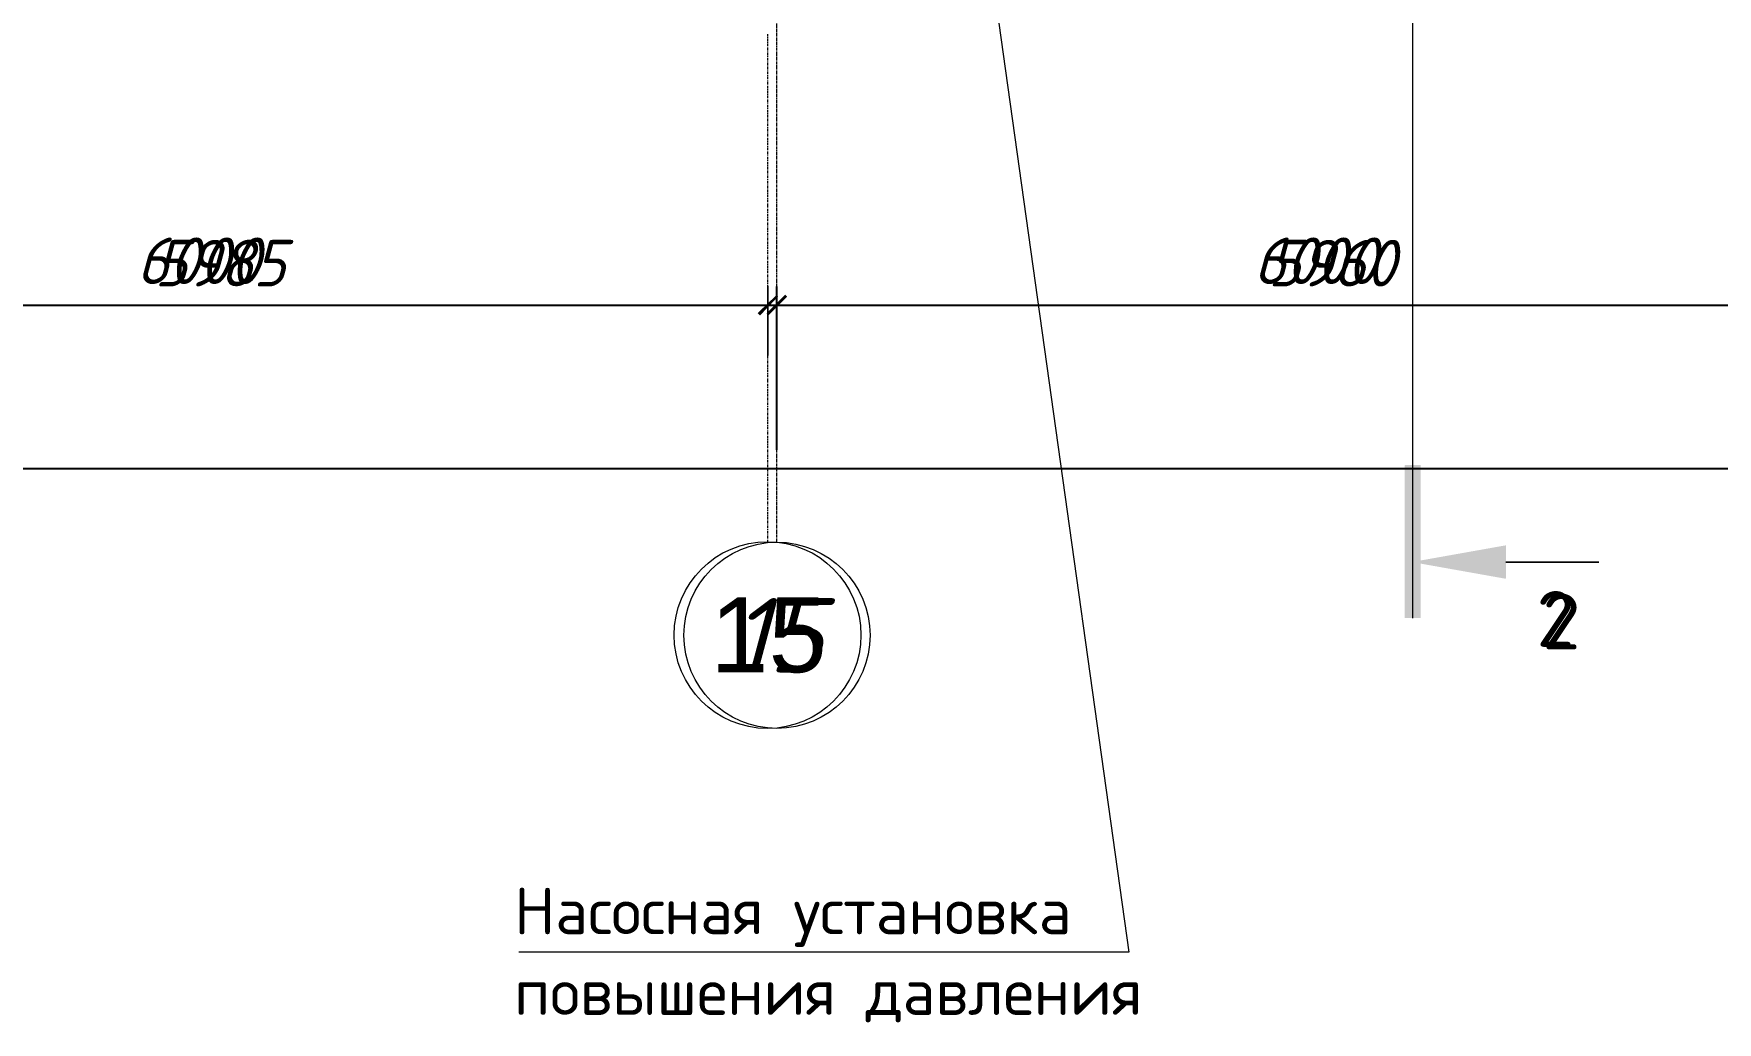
# Model space of a CAD drawing. Header units: millimetres. Extents: x -10178924 to 11692288, y -947381 to 58396.
# Drawn here: x 754411 to 763454, y -835569 to -830259 of the extents above; entities that cross this region are included whole.
import ezdxf
from ezdxf.enums import TextEntityAlignment as Align

# ---------------------------------------------------------------- set-up
doc = ezdxf.new("R2010")
doc.units = ezdxf.units.MM
doc.linetypes.add('осевая', pattern=[50.8, 31.75, -6.35, 6.35, -6.35])
doc.layers.add('PDF _PDF _Разрезы', color=7, linetype='Continuous')
doc.layers.add('PDF _Размеры осевые', color=7, linetype='Continuous', true_color=0x5d6970)
for name, color, linetype, lineweight in [('PDF _Разрезы', 7, 'Continuous', 9), ('PDF _Текст', 7, 'Continuous', 5), ('Размеры осевые', 153, 'Continuous', 9)]:
    doc.layers.add(name, color=color, linetype=linetype, lineweight=lineweight)
doc.styles.add('PDF ArialMT', font='arial.ttf')
doc.styles.add('PDF GOST Common Italic', font='GOST_Common Italic.ttf')
doc.styles.add('PDF ISOCPEUR', font='isocpeur.ttf')
doc.styles.add('PDF ISOCPEUR Italic', font='isocpeui.ttf')
doc.styles.add('Текст_М100', font='GOST_Common Italic.ttf', dxfattribs={"height": 250})
doc.dimstyles.new('Размеры_М100', dxfattribs={"dimtxt": 250, "dimasz": 100, "dimexe": 100, "dimexo": 100, "dimgap": 100, "dimtad": 1, "dimrnd": 5, "dimtxsty": 'Текст_М100', "dimblk": 'ARCHTICK', "dimcen": 250, "dimdle": 100, "dimadec": 0, "dimazin": 2, "dimtfac": 1, "dimtmove": 1, "dimatfit": 3, "dimfxl": 1, "dimarcsym": 0})

# ---------------------------------------------------------------- blocks, each defined once
blk = doc.blocks.new('_ArchTick')
at = {"color": 0, "linetype": 'ByBlock', "const_width": 0.15}
blk.add_lwpolyline([(-0.5, -0.5), (0.5, 0.5)], dxfattribs=at)
blk = doc.blocks.new('*D2687')
at = {"layer": 'Defpoints', "color": 0, "ltscale": 100, "transparency": 16777216}
for p in [(36044.8, -50926.2), (30062.1, -51804.1), (36044.8, -51804.1)]:
    blk.add_point(p, dxfattribs=at)
at = {"layer": 'Размеры осевые', "color": 0, "lineweight": -2, "ltscale": 100, "transparency": 16777216}
for p, q in [((30062.1, -51704.1), (30062.1, -50826.2)), ((36044.8, -51704.1), (36044.8, -50826.2)), ((29962.1, -50926.2), (36144.8, -50926.2))]:
    blk.add_line(p, q, dxfattribs=at)
at = {"layer": 'Размеры осевые', "color": 0, "lineweight": -2, "ltscale": 100, "transparency": 16777216, "xscale": 100, "yscale": 100, "zscale": 100, "rotation": 180}
blk.add_blockref('_ArchTick', (30062.1, -50926.2), dxfattribs=at)
at = {"layer": 'Размеры осевые', "color": 0, "lineweight": -2, "ltscale": 100, "transparency": 16777216, "xscale": 100, "yscale": 100, "zscale": 100}
blk.add_blockref('_ArchTick', (36044.8, -50926.2), dxfattribs=at)
at = {"layer": 'Размеры осевые', "color": 0, "ltscale": 100, "transparency": 16777216, "insert": (33053.5, -50701.2), "char_height": 250, "attachment_point": 5, "style": 'Текст_М100'}
blk.add_mtext('5985', dxfattribs=at)
blk = doc.blocks.new('*D2688')
at = {"layer": 'Defpoints', "color": 0, "ltscale": 100, "transparency": 16777216}
for p in [(42005.1, -50926.2), (36044.8, -51804.1), (42005.1, -51804.1)]:
    blk.add_point(p, dxfattribs=at)
at = {"layer": 'Размеры осевые', "color": 0, "lineweight": -2, "ltscale": 100, "transparency": 16777216}
for p, q in [((36044.8, -51704.1), (36044.8, -50826.2)), ((42005.1, -51704.1), (42005.1, -50826.2)), ((35944.8, -50926.2), (42105.1, -50926.2))]:
    blk.add_line(p, q, dxfattribs=at)
at = {"layer": 'Размеры осевые', "color": 0, "lineweight": -2, "ltscale": 100, "transparency": 16777216, "xscale": 100, "yscale": 100, "zscale": 100, "rotation": 180}
blk.add_blockref('_ArchTick', (36044.8, -50926.2), dxfattribs=at)
at = {"layer": 'Размеры осевые', "color": 0, "lineweight": -2, "ltscale": 100, "transparency": 16777216, "xscale": 100, "yscale": 100, "zscale": 100}
blk.add_blockref('_ArchTick', (42005.1, -50926.2), dxfattribs=at)
at = {"layer": 'Размеры осевые', "color": 0, "ltscale": 100, "transparency": 16777216, "insert": (39024.9, -50701.2), "char_height": 250, "attachment_point": 5, "style": 'Текст_М100'}
blk.add_mtext('5960', dxfattribs=at)
blk = doc.blocks.new('*D2691')
at = {"layer": 'Defpoints', "color": 0, "ltscale": 100, "transparency": 16777216}
for p in [(61000, -51804.1), (-7000, -52200), (61000, -52200)]:
    blk.add_point(p, dxfattribs=at)
at = {"layer": 'Размеры осевые', "color": 0, "lineweight": -2, "ltscale": 100, "transparency": 16777216}
for p, q in [((-7000, -52100), (-7000, -51704.1)), ((61000, -52100), (61000, -51704.1)), ((-7100, -51804.1), (61100, -51804.1))]:
    blk.add_line(p, q, dxfattribs=at)
at = {"layer": 'Размеры осевые', "color": 0, "lineweight": -2, "ltscale": 100, "transparency": 16777216, "xscale": 100, "yscale": 100, "zscale": 100, "rotation": 180}
blk.add_blockref('_ArchTick', (-7000, -51804.1), dxfattribs=at)
at = {"layer": 'Размеры осевые', "color": 0, "lineweight": -2, "ltscale": 100, "transparency": 16777216, "xscale": 100, "yscale": 100, "zscale": 100}
blk.add_blockref('_ArchTick', (61000, -51804.1), dxfattribs=at)
at = {"layer": 'Размеры осевые', "color": 0, "ltscale": 100, "transparency": 16777216, "insert": (27000, -51579.1), "char_height": 250, "attachment_point": 5, "style": 'Текст_М100'}
blk.add_mtext('68000', dxfattribs=at)
blk = doc.blocks.new('A$C5282721b')
at = {"layer": 'PDF _Разрезы', "color": 18, "lineweight": 9, "true_color": 0x000000, "transparency": 33554687}
for points in [[(39460.485, -52606.265), (39460.485, -21182.649), (38038.076, -21182.649), (38038.076, 2729.276)], [(39960.021, -52305.696), (40459.558, -52305.696)]]:
    blk.add_lwpolyline(points, dxfattribs=at)
at = {"layer": 'PDF _Разрезы', "color": 18, "true_color": 0x000000, "transparency": 33554559}
for points in [[(39418.151, -51784.993), (39418.151, -52606.265), (39502.818, -51784.993)], [(39418.151, -52606.265), (39502.818, -51784.993), (39502.818, -52606.265)], [(39460.485, -52305.696), (39960.021, -52216.795), (39960.021, -52394.597)]]:
    blk.add_solid(points, dxfattribs=at)
at = {"layer": 'Размеры осевые', "color": 251, "linetype": 'осевая', "ltscale": 0.5, "transparency": 33554687}
blk.add_line((36044.826, -52200), (36044.826, -40100), dxfattribs=at)
at = {"layer": 'Размеры осевые', "color": 251, "ltscale": 100, "transparency": 33554687}
blk.add_circle((36044.826, -52700), 500, dxfattribs=at)
at = {"layer": 'PDF _Текст', "color": 18, "true_color": 0x000000, "transparency": 33554687, "insert": (40155.964, -52776.349), "char_height": 300, "attachment_point": 7, "style": 'PDF ISOCPEUR'}
blk.add_mtext('2', dxfattribs=at)
at = {"layer": 'Размеры осевые', "color": 251, "ltscale": 100, "transparency": 33554687, "style": 'PDF ISOCPEUR Italic'}
blk.add_text('15', height=400, dxfattribs=at).set_placement((36044.826, -52700), align=Align.MIDDLE_CENTER)
at = {"layer": 'Размеры осевые', "color": 251, "ltscale": 100, "transparency": 33554687}
for base, p1, p2, picture, middle in [((36044.826, -50926.23), (30062.087, -51804.076), (36044.826, -51804.076), '*D2687', (33053.457, -50701.23)), ((42005.07, -50926.23), (36044.826, -51804.076), (42005.07, -51804.076), '*D2688', (39024.948, -50701.23)), ((61000, -51804.076), (-7000, -52200), (61000, -52200), '*D2691', (27000, -51579.076))]:
    dim = blk.add_linear_dim(base=base, p1=p1, p2=p2, dimstyle='Размеры_М100', dxfattribs=at)
    dim.commit()
    dim.dimension.update_dxf_attribs({"geometry": picture, "text_midpoint": middle})

msp = doc.modelspace()

# ---------------------------------------------------------------- linework, layer by layer
at = {"layer": 'PDF _PDF _Разрезы', "lineweight": 9}
for points in [[(761817.7, -833398.5), (761817.7, -801975.5), (760395.4, -801975.5), (760395.4, -778062.2)], [(762317.3, -833097.9), (762816.8, -833097.9)]]:
    msp.add_lwpolyline(points, dxfattribs=at)
at = {"layer": 'PDF _PDF _Разрезы', "transparency": 33554559}
for points in [[(761775.4, -832577.2), (761775.4, -833398.4), (761860.1, -832577.2)], [(761775.4, -833398.4), (761860.1, -832577.2), (761860.1, -833398.4)], [(761817.7, -833097.9), (762317.2, -833009), (762317.2, -833186.8)]]:
    msp.add_solid(points, dxfattribs=at)
at = {"layer": 'PDF _Размеры осевые', "lineweight": 9}
for points in [[(758354.8, -830274.2), (758354.8, -830261.5)], [(758354.8, -830282.7), (758354.8, -830278.5)], [(758354.8, -830299.6), (758354.8, -830286.9)], [(758354.8, -830308.1), (758354.8, -830303.9)], [(758354.8, -830325), (758354.8, -830312.3)], [(758354.8, -830333.5), (758354.8, -830329.3)], [(758354.8, -830350.4), (758354.8, -830337.7)], [(758354.8, -830358.9), (758354.8, -830354.7)], [(758354.8, -830375.8), (758354.8, -830363.1)], [(758354.8, -830384.3), (758354.8, -830380.1)], [(758354.8, -830401.2), (758354.8, -830388.5)], [(758354.8, -830409.7), (758354.8, -830405.5)], [(758354.8, -830426.6), (758354.8, -830413.9)], [(758354.8, -830435.1), (758354.8, -830430.9)], [(758354.8, -830452), (758354.8, -830439.3)], [(758354.8, -830460.5), (758354.8, -830456.3)], [(758354.8, -830477.4), (758354.8, -830464.7)], [(758354.8, -830485.9), (758354.8, -830481.7)], [(758354.8, -830502.8), (758354.8, -830490.1)], [(758354.8, -830511.3), (758354.8, -830507.1)], [(758354.8, -830528.2), (758354.8, -830515.5)], [(758354.8, -830536.7), (758354.8, -830532.5)], [(758354.8, -830553.6), (758354.8, -830540.9)], [(758354.8, -830562.1), (758354.8, -830557.9)], [(758354.8, -830579), (758354.8, -830566.3)], [(758354.8, -830587.5), (758354.8, -830583.3)], [(758354.8, -830604.4), (758354.8, -830591.7)], [(758354.8, -830612.9), (758354.8, -830608.7)], [(758354.8, -830629.8), (758354.8, -830617.1)], [(758354.8, -830638.3), (758354.8, -830634.1)], [(758354.8, -830655.2), (758354.8, -830642.5)], [(758354.8, -830663.7), (758354.8, -830659.5)], [(758354.8, -830680.6), (758354.8, -830667.9)], [(758354.8, -830689.1), (758354.8, -830684.9)], [(758354.8, -830706), (758354.8, -830693.3)], [(758354.8, -830714.5), (758354.8, -830710.3)], [(758354.8, -830731.4), (758354.8, -830718.7)], [(758354.8, -830739.9), (758354.8, -830735.7)], [(758354.8, -830756.8), (758354.8, -830744.1)], [(758354.8, -830765.3), (758354.8, -830761.1)], [(758354.8, -830782.2), (758354.8, -830769.5)], [(758354.8, -830790.7), (758354.8, -830786.5)], [(758354.8, -830807.6), (758354.8, -830794.9)], [(758354.8, -830816.1), (758354.8, -830811.9)], [(758354.8, -830833), (758354.8, -830820.3)], [(758354.8, -830841.5), (758354.8, -830837.3)], [(758354.8, -830858.4), (758354.8, -830845.7)], [(758354.8, -830866.9), (758354.8, -830862.7)], [(758354.8, -830883.8), (758354.8, -830871.1)], [(758354.8, -830892.3), (758354.8, -830888.1)], [(758354.8, -830909.2), (758354.8, -830896.5)], [(758354.8, -830917.7), (758354.8, -830913.5)], [(758354.8, -830934.6), (758354.8, -830921.9)], [(758354.8, -830943.1), (758354.8, -830938.9)], [(758354.8, -830960), (758354.8, -830947.3)], [(758354.8, -830968.5), (758354.8, -830964.3)], [(758354.8, -830985.4), (758354.8, -830972.7)], [(758354.8, -830993.9), (758354.8, -830989.7)], [(758354.8, -831010.8), (758354.8, -830998.1)], [(758354.8, -831019.3), (758354.8, -831015.1)], [(758354.8, -831036.2), (758354.8, -831023.5)], [(758354.8, -831044.7), (758354.8, -831040.5)], [(758354.8, -831061.6), (758354.8, -831048.9)], [(758354.8, -831070.1), (758354.8, -831065.9)], [(758354.8, -831087), (758354.8, -831074.3)], [(758354.8, -831095.5), (758354.8, -831091.3)], [(758354.8, -831112.4), (758354.8, -831099.7)], [(758354.8, -831120.9), (758354.8, -831116.7)], [(758354.8, -831137.8), (758354.8, -831125.1)], [(758354.8, -831146.3), (758354.8, -831142.1)], [(758354.8, -831163.2), (758354.8, -831150.5)], [(758354.8, -831171.7), (758354.8, -831167.5)], [(758354.8, -831188.6), (758354.8, -831175.9)], [(758354.8, -831197.1), (758354.8, -831192.9)], [(758354.8, -831214), (758354.8, -831201.3)], [(758354.8, -831222.5), (758354.8, -831218.3)], [(758354.8, -831239.4), (758354.8, -831226.7)], [(758354.8, -831247.9), (758354.8, -831243.7)], [(758354.8, -831264.8), (758354.8, -831252.1)], [(758354.8, -831273.3), (758354.8, -831269.1)], [(758354.8, -831290.2), (758354.8, -831277.5)], [(758354.8, -831298.7), (758354.8, -831294.5)], [(758354.8, -831315.6), (758354.8, -831302.9)], [(758354.8, -831324.1), (758354.8, -831319.9)], [(758354.8, -831341), (758354.8, -831328.3)], [(758354.8, -831349.5), (758354.8, -831345.3)], [(758354.8, -831366.4), (758354.8, -831353.7)], [(758354.8, -831374.9), (758354.8, -831370.7)], [(758354.8, -831391.8), (758354.8, -831379.1)], [(758354.8, -831400.3), (758354.8, -831396.1)], [(758354.8, -831417.2), (758354.8, -831404.5)], [(758354.8, -831425.7), (758354.8, -831421.5)], [(758354.8, -831442.6), (758354.8, -831429.9)], [(758354.8, -831451.1), (758354.8, -831446.9)], [(758354.8, -831468), (758354.8, -831455.3)], [(758354.8, -831476.5), (758354.8, -831472.3)], [(758354.8, -831493.4), (758354.8, -831480.7)], [(758354.8, -831501.9), (758354.8, -831497.7)], [(758354.8, -831518.8), (758354.8, -831506.1)], [(758354.8, -831527.3), (758354.8, -831523.1)], [(758354.8, -831544.2), (758354.8, -831531.5)], [(758354.8, -831552.7), (758354.8, -831548.5)], [(758354.8, -831569.6), (758354.8, -831556.9)], [(758354.8, -831578.1), (758354.8, -831573.9)], [(758354.8, -831595), (758354.8, -831582.3)], [(758354.8, -831603.5), (758354.8, -831599.3)], [(758354.8, -831620.4), (758354.8, -831607.7)], [(758354.8, -832001.4), (758354.8, -831988.7), (758354.8, -831616.2), (758354.8, -831988.7)], [(758354.8, -831628.9), (758354.8, -831624.7)], [(758354.8, -831645.8), (758354.8, -831633.1)], [(752254.6, -831717.8), (758456.2, -831717.8)], [(758257.5, -831717.8), (764454.9, -831717.8)], [(758354.8, -831654.3), (758354.8, -831650.1)], [(758354.8, -831671.2), (758354.8, -831658.5)], [(758354.8, -831679.7), (758354.8, -831675.5)], [(758354.8, -831696.6), (758354.8, -831683.9)], [(758354.8, -831705.1), (758354.8, -831700.9)], [(758354.8, -831722), (758354.8, -831709.3)], [(758354.8, -831730.5), (758354.8, -831726.3)], [(758354.8, -831747.4), (758354.8, -831734.7)], [(758354.8, -831755.9), (758354.8, -831751.7)], [(758354.8, -831772.8), (758354.8, -831760.1)], [(758354.8, -831781.3), (758354.8, -831777.1)], [(758354.8, -831798.2), (758354.8, -831785.5)], [(758354.8, -831806.7), (758354.8, -831802.5)], [(758354.8, -831823.6), (758354.8, -831810.9)], [(758354.8, -831832.1), (758354.8, -831827.9)], [(758354.8, -831849), (758354.8, -831836.3)], [(758354.8, -831857.5), (758354.8, -831853.3)], [(758354.8, -831874.4), (758354.8, -831861.7)], [(758354.8, -831882.9), (758354.8, -831878.7)], [(758354.8, -831899.8), (758354.8, -831887.1)], [(758354.8, -831908.3), (758354.8, -831904.1)], [(758354.8, -831925.2), (758354.8, -831912.5)], [(758354.8, -831933.7), (758354.8, -831929.5)], [(758354.8, -831950.6), (758354.8, -831937.9)], [(758354.8, -831959.1), (758354.8, -831954.9)], [(758354.8, -831976), (758354.8, -831963.3)], [(758354.8, -831984.5), (758354.8, -831980.3)], [(758354.8, -832009.9), (758354.8, -832005.7)], [(758354.8, -832026.8), (758354.8, -832014.1)], [(758354.8, -832035.3), (758354.8, -832031.1)], [(758354.8, -832052.2), (758354.8, -832039.5)], [(758354.8, -832060.7), (758354.8, -832056.5)], [(758354.8, -832077.6), (758354.8, -832064.9)], [(758354.8, -832086.1), (758354.8, -832081.9)], [(758354.8, -832103), (758354.8, -832090.3)], [(758354.8, -832111.5), (758354.8, -832107.3)], [(758354.8, -832128.4), (758354.8, -832115.7)], [(758354.8, -832136.9), (758354.8, -832132.7)], [(758354.8, -832153.8), (758354.8, -832141.1)], [(758354.8, -832162.3), (758354.8, -832158.1)], [(758354.8, -832179.2), (758354.8, -832166.5)], [(758354.8, -832187.7), (758354.8, -832183.5)], [(758354.8, -832204.6), (758354.8, -832191.9)], [(758354.8, -832213.1), (758354.8, -832208.9)], [(758354.8, -832230), (758354.8, -832217.3)], [(758354.8, -832238.5), (758354.8, -832234.3)], [(758354.8, -832255.4), (758354.8, -832242.7)], [(758354.8, -832263.9), (758354.8, -832259.7)], [(758354.8, -832280.8), (758354.8, -832268.1)], [(758354.8, -832289.3), (758354.8, -832285.1)], [(758354.8, -832306.2), (758354.8, -832293.5)], [(758354.8, -832314.7), (758354.8, -832310.5)], [(758354.8, -832331.6), (758354.8, -832318.9)], [(758354.8, -832340.1), (758354.8, -832335.9)], [(758354.8, -832357), (758354.8, -832344.3)], [(758354.8, -832365.5), (758354.8, -832361.3)], [(758354.8, -832382.4), (758354.8, -832369.7)], [(758354.8, -832390.9), (758354.8, -832386.7)], [(758354.8, -832407.8), (758354.8, -832395.1)], [(758354.8, -832416.3), (758354.8, -832412.1)], [(758354.8, -832433.2), (758354.8, -832420.5)], [(758354.8, -832441.7), (758354.8, -832437.5)], [(758354.8, -832458.6), (758354.8, -832445.9)], [(758354.8, -832467.1), (758354.8, -832462.9)], [(758354.8, -832484), (758354.8, -832471.3)], [(758354.8, -832492.5), (758354.8, -832488.3)], [(758354.8, -832509.4), (758354.8, -832496.7)], [(758354.8, -832517.9), (758354.8, -832513.7)], [(758354.8, -832534.8), (758354.8, -832522.1)], [(758354.8, -832543.3), (758354.8, -832539.1)], [(715255, -832594.1), (783451.7, -832594.1)], [(758354.8, -832560.2), (758354.8, -832547.5)], [(758354.8, -832568.7), (758354.8, -832564.5)], [(758354.8, -832585.6), (758354.8, -832572.9)], [(758354.8, -832594.1), (758354.8, -832589.9)], [(758354.8, -832611), (758354.8, -832598.3)], [(758354.8, -832619.5), (758354.8, -832615.3)], [(758354.8, -832636.4), (758354.8, -832623.7)], [(758354.8, -832644.9), (758354.8, -832640.7)], [(758354.8, -832661.8), (758354.8, -832649.1)], [(758354.8, -832670.3), (758354.8, -832666.1)], [(758354.8, -832687.2), (758354.8, -832674.5)], [(758354.8, -832695.7), (758354.8, -832691.5)], [(758354.8, -832712.6), (758354.8, -832699.9)], [(758354.8, -832721.1), (758354.8, -832716.9)], [(758354.8, -832738), (758354.8, -832725.3)], [(758354.8, -832746.5), (758354.8, -832742.3)], [(758354.8, -832763.4), (758354.8, -832750.7)], [(758354.8, -832771.9), (758354.8, -832767.7)], [(758354.8, -832788.8), (758354.8, -832776.1)], [(758354.8, -832797.3), (758354.8, -832793.1)], [(758354.8, -832814.2), (758354.8, -832801.5)], [(758354.8, -832822.7), (758354.8, -832818.5)], [(758354.8, -832839.6), (758354.8, -832827)], [(758354.8, -832848.1), (758354.8, -832843.9)], [(758354.8, -832865), (758354.8, -832852.3)], [(758354.8, -832873.5), (758354.8, -832869.3)], [(758354.8, -832890.5), (758354.8, -832877.8)], [(758354.8, -832898.9), (758354.8, -832894.7)], [(758354.8, -832915.8), (758354.8, -832903.1)], [(758354.8, -832924.3), (758354.8, -832920.1)], [(758354.8, -832941.3), (758354.8, -832928.6)], [(758354.8, -832949.7), (758354.8, -832945.5)], [(758354.8, -832966.6), (758354.8, -832954)], [(758354.8, -832975.1), (758354.8, -832970.9)], [(758354.8, -832992.1), (758354.8, -832979.4)]]:
    msp.add_lwpolyline(points, dxfattribs=at)
msp.add_circle((758352.7, -833489.5), 501.6, dxfattribs=at)
msp.add_circle((758352.7, -833489.5), 501.6, dxfattribs=at)
at = {"layer": 'PDF _Размеры осевые', "transparency": 33554559}
for points in [[(758299.8, -831760.1), (758312.5, -831772.8), (758401.4, -831662.8)], [(758401.4, -831662.8), (758312.5, -831772.8), (758299.8, -831760.1)], [(758312.5, -831772.8), (758401.4, -831662.8), (758409.9, -831671.2)], [(758409.9, -831671.2), (758401.4, -831662.8), (758312.5, -831772.8)]]:
    msp.add_solid(points, dxfattribs=at)
at = {"layer": 'PDF _Текст'}
msp.add_lwpolyline([(759201.5, -827387.1), (760293.7, -835193.1), (760192.1, -835193.1), (757017.2, -835193.1)], dxfattribs=at)

# ---------------------------------------------------------------- block references
msp.add_blockref('A$C5282721b', (722358.6, -780790.4))

# ---------------------------------------------------------------- texts
at = {"layer": 'PDF _Текст', "color": 251, "true_color": 0x5d6970, "attachment_point": 4}
for s, insert, char_height, style in [('6000', (754963.9, -831478.9), 250, 'PDF GOST Common Italic'), ('6000', (760962.6, -831478.9), 250, 'PDF GOST Common Italic'), ('15', (758045.8, -833490.8), 402.33, 'PDF ArialMT')]:
    msp.add_mtext(s, dxfattribs=dict(at, insert=insert, char_height=char_height, style=style))
at = {"layer": 'PDF _Текст', "attachment_point": 4, "style": 'PDF ISOCPEUR'}
for s, insert, char_height in [('2', (762482.4, -833402.8), 300), ('Насосная установка', (756991.7, -835005.1), 249.994), ('повышения давления', (756991.7, -835424.2), 249.994)]:
    msp.add_mtext(s, dxfattribs=dict(at, insert=insert, char_height=char_height))

doc.saveas('drawing.dxf')
